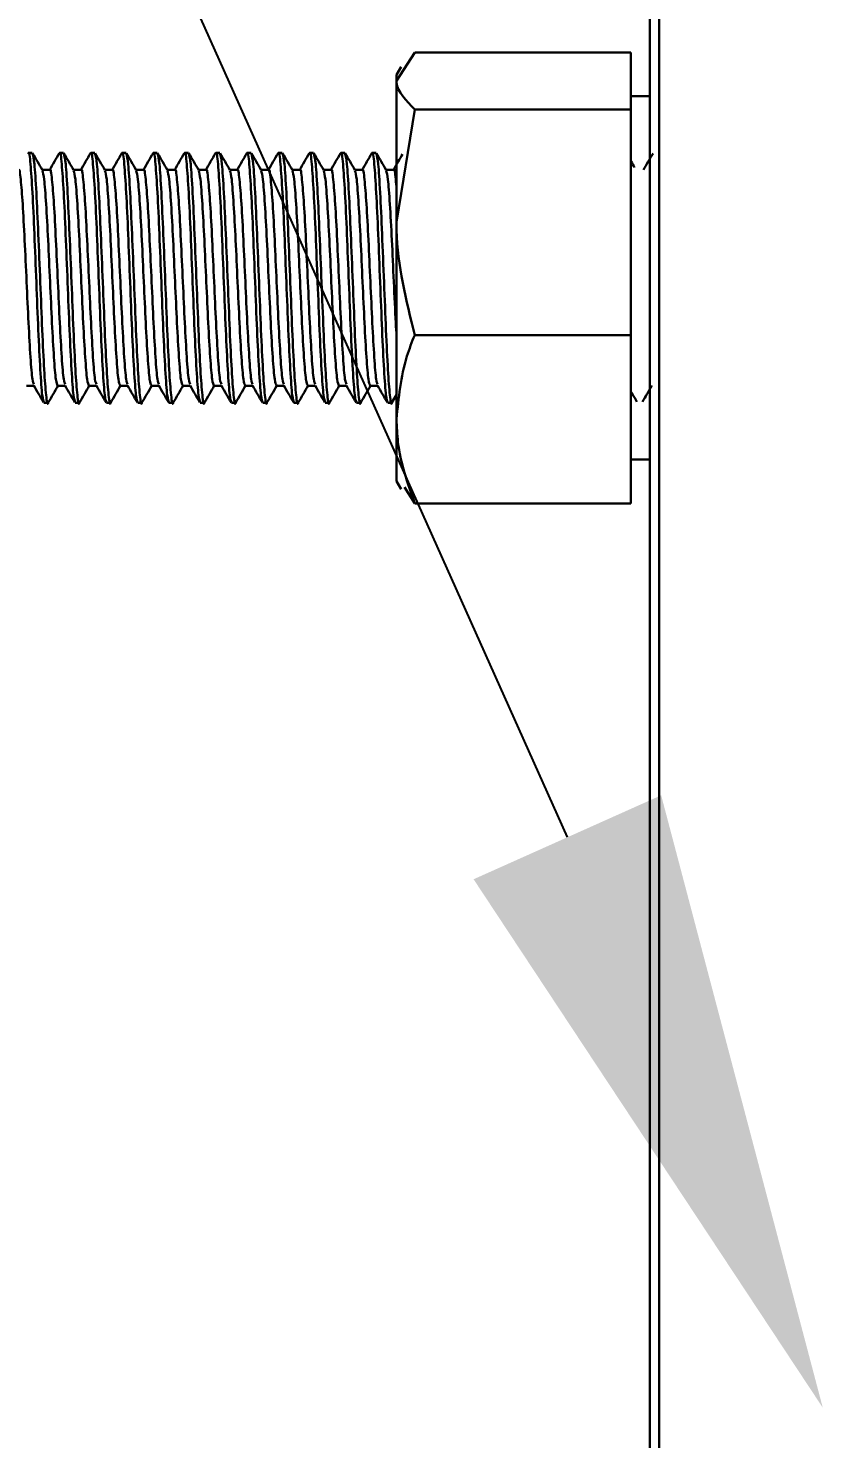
# Model space of a CAD drawing. Header units: millimetres. Extents: x -473 to 6267, y 319 to 3284.
# Drawn here: x 443.37 to 456.09, y 2684.41 to 2706.98 of the extents above; entities that cross this region are included whole.
import ezdxf
from ezdxf import colors
from ezdxf.entities.mleader import LeaderData, LeaderLine
from ezdxf.math import Vec2, Vec3

# ---------------------------------------------------------------- set-up
doc = ezdxf.new("R2010")
doc.units = ezdxf.units.MM
doc.layers.add('3mm', color=7, linetype='Continuous', lineweight=30)

msp = doc.modelspace()

# ---------------------------------------------------------------- linework, layer by layer
at = {"layer": '3mm', "lineweight": 30}
for p, q in [((453.318, 2697.979), (453.318, 2722.831)), ((453.468, 2722.981), (453.468, 2698.085)), ((449.558, 2706.592), (449.268, 2706.135)), ((449.558, 2706.592), (453.018, 2706.592)), ((453.018, 2706.592), (453.018, 2705.678)), ((449.343, 2706.363), (449.268, 2706.233)), ((449.268, 2706.135), (449.268, 2706.233)), ((449.268, 2703.874), (449.268, 2706.135)), ((453.318, 2705.891), (453.018, 2705.891)), ((449.558, 2705.678), (449.268, 2703.874)), ((449.558, 2705.678), (453.018, 2705.678)), ((453.018, 2705.678), (453.018, 2702.069)), ((443.44, 2704.983), (443.377, 2704.983)), ((443.94, 2704.983), (443.877, 2704.983)), ((444.44, 2704.983), (444.377, 2704.983)), ((444.94, 2704.983), (444.877, 2704.983)), ((445.44, 2704.983), (445.377, 2704.983)), ((445.94, 2704.983), (445.877, 2704.983)), ((446.44, 2704.983), (446.377, 2704.983)), ((446.94, 2704.983), (446.877, 2704.983)), ((447.44, 2704.983), (447.377, 2704.983)), ((447.94, 2704.983), (447.877, 2704.983)), ((448.44, 2704.983), (448.377, 2704.983)), ((448.94, 2704.983), (448.877, 2704.983)), ((443.721, 2704.712), (443.599, 2704.712)), ((444.221, 2704.712), (444.099, 2704.712)), ((444.721, 2704.712), (444.599, 2704.712)), ((445.221, 2704.712), (445.099, 2704.712)), ((445.721, 2704.712), (445.599, 2704.712)), ((446.221, 2704.712), (446.099, 2704.712)), ((446.721, 2704.712), (446.599, 2704.712)), ((447.221, 2704.712), (447.099, 2704.712)), ((447.721, 2704.712), (447.599, 2704.712)), ((448.221, 2704.712), (448.099, 2704.712)), ((448.721, 2704.712), (448.599, 2704.712)), ((449.221, 2704.712), (449.099, 2704.712)), ((449.268, 2700.722), (449.268, 2703.874)), ((449.558, 2702.069), (453.018, 2702.069)), ((453.018, 2702.069), (453.018, 2699.374)), ((443.346, 2701.254), (443.468, 2701.254)), ((443.846, 2701.254), (443.968, 2701.254)), ((444.346, 2701.254), (444.468, 2701.254)), ((444.846, 2701.254), (444.968, 2701.254)), ((445.346, 2701.254), (445.468, 2701.254)), ((445.846, 2701.254), (445.968, 2701.254)), ((446.346, 2701.254), (446.468, 2701.254)), ((446.846, 2701.254), (446.968, 2701.254)), ((447.346, 2701.254), (447.468, 2701.254)), ((447.846, 2701.254), (447.968, 2701.254)), ((448.346, 2701.254), (448.468, 2701.254)), ((448.846, 2701.254), (448.968, 2701.254)), ((449.195, 2700.987), (449.268, 2701.113)), ((443.627, 2700.983), (443.69, 2700.983)), ((444.127, 2700.983), (444.19, 2700.983)), ((444.627, 2700.983), (444.69, 2700.983)), ((445.127, 2700.983), (445.19, 2700.983)), ((445.627, 2700.983), (445.69, 2700.983)), ((446.127, 2700.983), (446.19, 2700.983)), ((446.627, 2700.983), (446.69, 2700.983)), ((447.127, 2700.983), (447.19, 2700.983)), ((447.627, 2700.983), (447.69, 2700.983)), ((448.127, 2700.983), (448.19, 2700.983)), ((448.627, 2700.983), (448.69, 2700.983)), ((449.127, 2700.983), (449.19, 2700.983)), ((449.268, 2699.733), (449.268, 2700.722)), ((453.018, 2700.076), (453.318, 2700.076)), ((449.268, 2699.733), (449.343, 2699.603)), ((449.558, 2699.374), (449.394, 2699.632)), ((449.558, 2699.374), (453.018, 2699.374)), ((453.318, 2553.131), (453.318, 2697.979)), ((453.468, 2698.085), (453.468, 2552.981))]:
    msp.add_line(p, q, dxfattribs=at)
for points, knots in [([(449.268, 2706.135), (449.268, 2706.124), (449.272, 2705.97), (449.42, 2705.819), (449.558, 2705.678)], [0, 0, 0, 0, 0.070215, 1, 1, 1, 1]), ([(443.377, 2704.971), (443.378, 2704.975), (443.39, 2705.024), (443.411, 2704.83), (443.443, 2704.387), (443.474, 2703.699), (443.505, 2702.911), (443.536, 2702.129), (443.568, 2701.486), (443.598, 2701.057), (443.618, 2701.015), (443.627, 2700.996)], [0, 0, 0, 0, 0.011247, 0.136247, 0.261247, 0.386247, 0.511247, 0.636247, 0.761247, 0.886247, 1, 1, 1, 1]), ([(443.602, 2704.708), (443.576, 2704.753), (443.523, 2704.843), (443.471, 2704.934), (443.445, 2704.979)], [0, 0, 0, 0, 0.4999345, 1, 1, 1, 1]), ([(443.445, 2704.968), (443.455, 2704.931), (443.475, 2704.854), (443.505, 2704.377), (443.536, 2703.702), (443.568, 2702.909), (443.599, 2702.132), (443.63, 2701.476), (443.661, 2701.081), (443.683, 2700.925), (443.694, 2700.993), (443.695, 2700.998)], [0, 0, 0, 0, 0.11535, 0.24035, 0.36535, 0.49035, 0.61535, 0.74035, 0.86535, 0.99035, 1, 1, 1, 1]), ([(443.872, 2704.979), (443.846, 2704.934), (443.794, 2704.843), (443.741, 2704.753), (443.715, 2704.707)], [0, 0, 0, 0, 0.500068, 1, 1, 1, 1]), ([(443.877, 2704.971), (443.878, 2704.975), (443.89, 2705.024), (443.911, 2704.83), (443.943, 2704.387), (443.974, 2703.699), (444.005, 2702.911), (444.036, 2702.129), (444.068, 2701.486), (444.098, 2701.057), (444.118, 2701.015), (444.127, 2700.996)], [0, 0, 0, 0, 0.011247, 0.136247, 0.261247, 0.386247, 0.511247, 0.636247, 0.761247, 0.886247, 1, 1, 1, 1]), ([(444.102, 2704.708), (444.076, 2704.753), (444.023, 2704.843), (443.971, 2704.934), (443.945, 2704.979)], [0, 0, 0, 0, 0.4999345, 1, 1, 1, 1]), ([(443.945, 2704.968), (443.955, 2704.931), (443.975, 2704.854), (444.005, 2704.377), (444.036, 2703.702), (444.068, 2702.909), (444.099, 2702.132), (444.13, 2701.476), (444.161, 2701.081), (444.183, 2700.925), (444.194, 2700.993), (444.195, 2700.998)], [0, 0, 0, 0, 0.11535, 0.24035, 0.36535, 0.49035, 0.61535, 0.74035, 0.86535, 0.99035, 1, 1, 1, 1]), ([(444.372, 2704.979), (444.346, 2704.934), (444.294, 2704.843), (444.241, 2704.753), (444.215, 2704.707)], [0, 0, 0, 0, 0.500068, 1, 1, 1, 1]), ([(444.377, 2704.971), (444.378, 2704.975), (444.39, 2705.024), (444.411, 2704.83), (444.443, 2704.387), (444.474, 2703.699), (444.505, 2702.911), (444.536, 2702.129), (444.568, 2701.486), (444.598, 2701.057), (444.618, 2701.015), (444.627, 2700.996)], [0, 0, 0, 0, 0.011247, 0.136247, 0.261247, 0.386247, 0.511247, 0.636247, 0.761247, 0.886247, 1, 1, 1, 1]), ([(444.602, 2704.708), (444.576, 2704.753), (444.523, 2704.843), (444.471, 2704.934), (444.445, 2704.979)], [0, 0, 0, 0, 0.499935, 1, 1, 1, 1]), ([(444.445, 2704.968), (444.455, 2704.931), (444.475, 2704.854), (444.505, 2704.377), (444.536, 2703.702), (444.568, 2702.909), (444.599, 2702.132), (444.63, 2701.476), (444.661, 2701.081), (444.683, 2700.925), (444.694, 2700.993), (444.695, 2700.998)], [0, 0, 0, 0, 0.1153499, 0.2403499, 0.3653499, 0.4903499, 0.6153499, 0.7403499, 0.8653499, 0.9903499, 1, 1, 1, 1]), ([(444.872, 2704.979), (444.846, 2704.934), (444.794, 2704.843), (444.741, 2704.753), (444.715, 2704.707)], [0, 0, 0, 0, 0.500068, 1, 1, 1, 1]), ([(444.877, 2704.971), (444.878, 2704.975), (444.89, 2705.024), (444.911, 2704.83), (444.943, 2704.387), (444.974, 2703.699), (445.005, 2702.911), (445.036, 2702.129), (445.068, 2701.486), (445.098, 2701.057), (445.118, 2701.015), (445.127, 2700.996)], [0, 0, 0, 0, 0.011247, 0.136247, 0.261247, 0.386247, 0.511247, 0.636247, 0.761247, 0.886247, 1, 1, 1, 1]), ([(445.102, 2704.708), (445.076, 2704.753), (445.023, 2704.843), (444.971, 2704.934), (444.945, 2704.979)], [0, 0, 0, 0, 0.499935, 1, 1, 1, 1]), ([(444.945, 2704.968), (444.955, 2704.931), (444.975, 2704.854), (445.005, 2704.377), (445.036, 2703.702), (445.068, 2702.909), (445.099, 2702.132), (445.13, 2701.476), (445.161, 2701.081), (445.183, 2700.925), (445.194, 2700.993), (445.195, 2700.998)], [0, 0, 0, 0, 0.11535, 0.24035, 0.36535, 0.49035, 0.61535, 0.74035, 0.86535, 0.99035, 1, 1, 1, 1]), ([(445.372, 2704.979), (445.346, 2704.934), (445.294, 2704.843), (445.241, 2704.753), (445.215, 2704.707)], [0, 0, 0, 0, 0.500068, 1, 1, 1, 1]), ([(445.377, 2704.971), (445.378, 2704.975), (445.39, 2705.024), (445.411, 2704.83), (445.443, 2704.387), (445.474, 2703.699), (445.505, 2702.911), (445.536, 2702.129), (445.568, 2701.486), (445.598, 2701.057), (445.618, 2701.015), (445.627, 2700.996)], [0, 0, 0, 0, 0.011247, 0.136247, 0.261247, 0.386247, 0.511247, 0.636247, 0.761247, 0.886247, 1, 1, 1, 1]), ([(445.602, 2704.708), (445.576, 2704.753), (445.523, 2704.843), (445.471, 2704.934), (445.445, 2704.979)], [0, 0, 0, 0, 0.499935, 1, 1, 1, 1]), ([(445.445, 2704.968), (445.455, 2704.931), (445.475, 2704.854), (445.505, 2704.377), (445.536, 2703.702), (445.568, 2702.909), (445.599, 2702.132), (445.63, 2701.476), (445.661, 2701.081), (445.683, 2700.925), (445.694, 2700.993), (445.695, 2700.998)], [0, 0, 0, 0, 0.11535, 0.24035, 0.36535, 0.49035, 0.61535, 0.74035, 0.86535, 0.99035, 1, 1, 1, 1]), ([(445.872, 2704.979), (445.846, 2704.934), (445.794, 2704.843), (445.741, 2704.753), (445.715, 2704.707)], [0, 0, 0, 0, 0.500068, 1, 1, 1, 1]), ([(445.877, 2704.971), (445.878, 2704.975), (445.89, 2705.024), (445.911, 2704.83), (445.943, 2704.387), (445.974, 2703.699), (446.005, 2702.911), (446.036, 2702.129), (446.068, 2701.486), (446.098, 2701.057), (446.118, 2701.015), (446.127, 2700.996)], [0, 0, 0, 0, 0.011247, 0.136247, 0.261247, 0.386247, 0.511247, 0.636247, 0.761247, 0.886247, 1, 1, 1, 1]), ([(446.102, 2704.708), (446.076, 2704.753), (446.023, 2704.843), (445.971, 2704.934), (445.945, 2704.979)], [0, 0, 0, 0, 0.499935, 1, 1, 1, 1]), ([(445.945, 2704.968), (445.955, 2704.931), (445.975, 2704.854), (446.005, 2704.377), (446.036, 2703.702), (446.068, 2702.909), (446.099, 2702.132), (446.13, 2701.476), (446.161, 2701.081), (446.183, 2700.925), (446.194, 2700.993), (446.195, 2700.998)], [0, 0, 0, 0, 0.1153499, 0.2403499, 0.3653499, 0.4903499, 0.6153499, 0.7403499, 0.8653499, 0.9903499, 1, 1, 1, 1]), ([(446.372, 2704.979), (446.346, 2704.934), (446.294, 2704.843), (446.241, 2704.753), (446.215, 2704.707)], [0, 0, 0, 0, 0.500068, 1, 1, 1, 1]), ([(446.377, 2704.971), (446.378, 2704.975), (446.39, 2705.024), (446.411, 2704.83), (446.443, 2704.387), (446.474, 2703.699), (446.505, 2702.911), (446.536, 2702.129), (446.568, 2701.486), (446.598, 2701.057), (446.618, 2701.015), (446.627, 2700.996)], [0, 0, 0, 0, 0.011247, 0.136247, 0.261247, 0.386247, 0.511247, 0.636247, 0.761247, 0.886247, 1, 1, 1, 1]), ([(446.602, 2704.708), (446.576, 2704.753), (446.523, 2704.843), (446.471, 2704.934), (446.445, 2704.979)], [0, 0, 0, 0, 0.4999345, 1, 1, 1, 1]), ([(446.445, 2704.968), (446.455, 2704.931), (446.475, 2704.854), (446.505, 2704.377), (446.536, 2703.702), (446.568, 2702.909), (446.599, 2702.132), (446.63, 2701.476), (446.661, 2701.081), (446.683, 2700.925), (446.694, 2700.993), (446.695, 2700.998)], [0, 0, 0, 0, 0.1153499, 0.2403499, 0.3653499, 0.4903499, 0.6153499, 0.7403499, 0.8653499, 0.9903499, 1, 1, 1, 1]), ([(446.872, 2704.979), (446.846, 2704.934), (446.794, 2704.843), (446.741, 2704.753), (446.715, 2704.707)], [0, 0, 0, 0, 0.500068, 1, 1, 1, 1]), ([(446.877, 2704.971), (446.878, 2704.975), (446.89, 2705.024), (446.911, 2704.83), (446.943, 2704.387), (446.974, 2703.699), (447.005, 2702.911), (447.036, 2702.129), (447.068, 2701.486), (447.098, 2701.057), (447.118, 2701.015), (447.127, 2700.996)], [0, 0, 0, 0, 0.011247, 0.136247, 0.261247, 0.386247, 0.511247, 0.636247, 0.761247, 0.886247, 1, 1, 1, 1]), ([(447.102, 2704.708), (447.076, 2704.753), (447.023, 2704.843), (446.971, 2704.934), (446.945, 2704.979)], [0, 0, 0, 0, 0.4999345, 1, 1, 1, 1]), ([(446.945, 2704.968), (446.955, 2704.931), (446.975, 2704.854), (447.005, 2704.377), (447.036, 2703.702), (447.068, 2702.909), (447.099, 2702.132), (447.13, 2701.476), (447.161, 2701.081), (447.183, 2700.925), (447.194, 2700.993), (447.195, 2700.998)], [0, 0, 0, 0, 0.1153499, 0.2403499, 0.3653499, 0.4903499, 0.6153499, 0.7403499, 0.8653499, 0.9903499, 1, 1, 1, 1]), ([(447.372, 2704.979), (447.346, 2704.934), (447.294, 2704.843), (447.241, 2704.753), (447.215, 2704.707)], [0, 0, 0, 0, 0.500068, 1, 1, 1, 1]), ([(447.377, 2704.971), (447.378, 2704.975), (447.39, 2705.024), (447.411, 2704.83), (447.443, 2704.387), (447.474, 2703.699), (447.505, 2702.911), (447.536, 2702.129), (447.568, 2701.486), (447.598, 2701.057), (447.618, 2701.015), (447.627, 2700.996)], [0, 0, 0, 0, 0.011247, 0.136247, 0.261247, 0.386247, 0.511247, 0.636247, 0.761247, 0.886247, 1, 1, 1, 1]), ([(447.602, 2704.708), (447.576, 2704.753), (447.523, 2704.843), (447.471, 2704.934), (447.445, 2704.979)], [0, 0, 0, 0, 0.4999345, 1, 1, 1, 1]), ([(447.445, 2704.968), (447.455, 2704.931), (447.475, 2704.854), (447.505, 2704.377), (447.536, 2703.702), (447.568, 2702.909), (447.599, 2702.132), (447.63, 2701.476), (447.661, 2701.081), (447.683, 2700.925), (447.694, 2700.993), (447.695, 2700.998)], [0, 0, 0, 0, 0.11535, 0.24035, 0.36535, 0.49035, 0.61535, 0.74035, 0.86535, 0.99035, 1, 1, 1, 1]), ([(447.872, 2704.979), (447.846, 2704.934), (447.794, 2704.843), (447.741, 2704.753), (447.715, 2704.707)], [0, 0, 0, 0, 0.500068, 1, 1, 1, 1]), ([(447.877, 2704.971), (447.878, 2704.975), (447.89, 2705.024), (447.911, 2704.83), (447.943, 2704.387), (447.974, 2703.699), (448.005, 2702.911), (448.036, 2702.129), (448.068, 2701.486), (448.098, 2701.057), (448.118, 2701.015), (448.127, 2700.996)], [0, 0, 0, 0, 0.011247, 0.136247, 0.261247, 0.386247, 0.511247, 0.636247, 0.761247, 0.886247, 1, 1, 1, 1]), ([(448.102, 2704.708), (448.076, 2704.753), (448.023, 2704.843), (447.971, 2704.934), (447.945, 2704.979)], [0, 0, 0, 0, 0.499935, 1, 1, 1, 1]), ([(447.945, 2704.968), (447.955, 2704.931), (447.975, 2704.854), (448.005, 2704.377), (448.036, 2703.702), (448.068, 2702.909), (448.099, 2702.132), (448.13, 2701.476), (448.161, 2701.081), (448.183, 2700.925), (448.194, 2700.993), (448.195, 2700.998)], [0, 0, 0, 0, 0.11535, 0.24035, 0.36535, 0.49035, 0.61535, 0.74035, 0.86535, 0.99035, 1, 1, 1, 1]), ([(448.372, 2704.979), (448.346, 2704.934), (448.294, 2704.843), (448.241, 2704.753), (448.215, 2704.707)], [0, 0, 0, 0, 0.500068, 1, 1, 1, 1]), ([(448.377, 2704.971), (448.378, 2704.975), (448.39, 2705.024), (448.411, 2704.83), (448.443, 2704.387), (448.474, 2703.699), (448.505, 2702.911), (448.536, 2702.129), (448.568, 2701.486), (448.598, 2701.057), (448.618, 2701.015), (448.627, 2700.996)], [0, 0, 0, 0, 0.011247, 0.136247, 0.261247, 0.386247, 0.511247, 0.636247, 0.761247, 0.886247, 1, 1, 1, 1]), ([(448.602, 2704.708), (448.576, 2704.753), (448.523, 2704.843), (448.471, 2704.934), (448.445, 2704.979)], [0, 0, 0, 0, 0.499935, 1, 1, 1, 1]), ([(448.445, 2704.968), (448.455, 2704.931), (448.475, 2704.854), (448.505, 2704.377), (448.536, 2703.702), (448.568, 2702.909), (448.599, 2702.132), (448.63, 2701.476), (448.661, 2701.081), (448.683, 2700.925), (448.694, 2700.993), (448.695, 2700.998)], [0, 0, 0, 0, 0.11535, 0.24035, 0.36535, 0.49035, 0.61535, 0.74035, 0.86535, 0.99035, 1, 1, 1, 1]), ([(448.872, 2704.979), (448.846, 2704.934), (448.794, 2704.843), (448.741, 2704.753), (448.715, 2704.707)], [0, 0, 0, 0, 0.500068, 1, 1, 1, 1]), ([(448.877, 2704.971), (448.878, 2704.975), (448.89, 2705.024), (448.911, 2704.83), (448.943, 2704.387), (448.974, 2703.699), (449.005, 2702.911), (449.036, 2702.129), (449.068, 2701.486), (449.098, 2701.057), (449.118, 2701.015), (449.127, 2700.996)], [0, 0, 0, 0, 0.011247, 0.136247, 0.261247, 0.386247, 0.511247, 0.636247, 0.761247, 0.886247, 1, 1, 1, 1]), ([(449.102, 2704.708), (449.076, 2704.753), (449.023, 2704.843), (448.971, 2704.934), (448.945, 2704.979)], [0, 0, 0, 0, 0.499935, 1, 1, 1, 1]), ([(448.945, 2704.968), (448.955, 2704.931), (448.975, 2704.854), (449.005, 2704.377), (449.036, 2703.702), (449.068, 2702.909), (449.099, 2702.132), (449.13, 2701.476), (449.161, 2701.081), (449.183, 2700.925), (449.194, 2700.993), (449.195, 2700.998)], [0, 0, 0, 0, 0.11535, 0.24035, 0.36535, 0.49035, 0.61535, 0.74035, 0.86535, 0.99035, 1, 1, 1, 1]), ([(449.364, 2704.964), (449.341, 2704.924), (449.291, 2704.838), (449.241, 2704.753), (449.215, 2704.707)], [0, 0, 0, 0, 0.471636, 1, 1, 1, 1]), ([(453.371, 2704.976), (453.345, 2704.932), (453.294, 2704.844), (453.243, 2704.756), (453.218, 2704.712)], [0, 0, 0, 0, 0.505152, 1, 1, 1, 1]), ([(443.221, 2704.702), (443.222, 2704.705), (443.233, 2704.748), (443.255, 2704.58), (443.286, 2704.197), (443.318, 2703.602), (443.349, 2702.921), (443.38, 2702.244), (443.411, 2701.69), (443.44, 2701.335), (443.458, 2701.3), (443.465, 2701.285)], [0, 0, 0, 0, 0.011387, 0.139385, 0.267382, 0.39538, 0.523377, 0.651375, 0.779373, 0.90737, 1, 1, 1, 1]), ([(443.721, 2704.702), (443.722, 2704.705), (443.733, 2704.748), (443.755, 2704.58), (443.786, 2704.197), (443.818, 2703.602), (443.849, 2702.921), (443.88, 2702.244), (443.911, 2701.69), (443.94, 2701.335), (443.958, 2701.3), (443.965, 2701.285)], [0, 0, 0, 0, 0.011387, 0.139385, 0.267382, 0.39538, 0.523377, 0.651375, 0.779373, 0.90737, 1, 1, 1, 1]), ([(444.221, 2704.702), (444.222, 2704.705), (444.233, 2704.748), (444.255, 2704.58), (444.286, 2704.197), (444.318, 2703.602), (444.349, 2702.921), (444.38, 2702.244), (444.411, 2701.69), (444.44, 2701.335), (444.458, 2701.3), (444.465, 2701.285)], [0, 0, 0, 0, 0.011387, 0.139385, 0.267382, 0.39538, 0.523377, 0.651375, 0.779373, 0.90737, 1, 1, 1, 1]), ([(444.721, 2704.702), (444.722, 2704.705), (444.733, 2704.748), (444.755, 2704.58), (444.786, 2704.197), (444.818, 2703.602), (444.849, 2702.921), (444.88, 2702.244), (444.911, 2701.69), (444.94, 2701.335), (444.958, 2701.3), (444.965, 2701.285)], [0, 0, 0, 0, 0.011387, 0.139385, 0.267382, 0.39538, 0.523377, 0.651375, 0.779373, 0.90737, 1, 1, 1, 1]), ([(445.221, 2704.702), (445.222, 2704.705), (445.233, 2704.748), (445.255, 2704.58), (445.286, 2704.197), (445.318, 2703.602), (445.349, 2702.921), (445.38, 2702.244), (445.411, 2701.69), (445.44, 2701.335), (445.458, 2701.3), (445.465, 2701.285)], [0, 0, 0, 0, 0.011387, 0.139385, 0.267382, 0.39538, 0.523377, 0.651375, 0.779373, 0.90737, 1, 1, 1, 1]), ([(445.721, 2704.702), (445.722, 2704.705), (445.733, 2704.748), (445.755, 2704.58), (445.786, 2704.197), (445.818, 2703.602), (445.849, 2702.921), (445.88, 2702.244), (445.911, 2701.69), (445.94, 2701.335), (445.958, 2701.3), (445.965, 2701.285)], [0, 0, 0, 0, 0.011387, 0.139385, 0.267382, 0.39538, 0.523377, 0.651375, 0.779373, 0.90737, 1, 1, 1, 1]), ([(446.221, 2704.702), (446.222, 2704.705), (446.233, 2704.748), (446.255, 2704.58), (446.286, 2704.197), (446.318, 2703.602), (446.349, 2702.921), (446.38, 2702.244), (446.411, 2701.69), (446.44, 2701.335), (446.458, 2701.3), (446.465, 2701.285)], [0, 0, 0, 0, 0.011387, 0.139385, 0.267382, 0.39538, 0.523377, 0.651375, 0.779373, 0.90737, 1, 1, 1, 1]), ([(446.721, 2704.702), (446.722, 2704.705), (446.733, 2704.748), (446.755, 2704.58), (446.786, 2704.197), (446.818, 2703.602), (446.849, 2702.921), (446.88, 2702.244), (446.911, 2701.69), (446.94, 2701.335), (446.958, 2701.3), (446.965, 2701.285)], [0, 0, 0, 0, 0.011387, 0.139385, 0.267382, 0.39538, 0.523377, 0.651375, 0.779373, 0.90737, 1, 1, 1, 1]), ([(447.221, 2704.702), (447.222, 2704.705), (447.233, 2704.748), (447.255, 2704.58), (447.286, 2704.197), (447.318, 2703.602), (447.349, 2702.921), (447.38, 2702.244), (447.411, 2701.69), (447.44, 2701.335), (447.458, 2701.3), (447.465, 2701.285)], [0, 0, 0, 0, 0.011387, 0.139385, 0.267382, 0.39538, 0.523377, 0.651375, 0.779373, 0.90737, 1, 1, 1, 1]), ([(447.721, 2704.702), (447.722, 2704.705), (447.733, 2704.748), (447.755, 2704.58), (447.786, 2704.197), (447.818, 2703.602), (447.849, 2702.921), (447.88, 2702.244), (447.911, 2701.69), (447.94, 2701.335), (447.958, 2701.3), (447.965, 2701.285)], [0, 0, 0, 0, 0.011387, 0.139385, 0.267382, 0.39538, 0.523377, 0.651375, 0.779373, 0.90737, 1, 1, 1, 1]), ([(448.221, 2704.702), (448.222, 2704.705), (448.233, 2704.748), (448.255, 2704.58), (448.286, 2704.197), (448.318, 2703.602), (448.349, 2702.921), (448.38, 2702.244), (448.411, 2701.69), (448.44, 2701.335), (448.458, 2701.3), (448.465, 2701.285)], [0, 0, 0, 0, 0.011387, 0.139385, 0.267382, 0.39538, 0.523377, 0.651375, 0.779373, 0.90737, 1, 1, 1, 1]), ([(448.721, 2704.702), (448.722, 2704.705), (448.733, 2704.748), (448.755, 2704.58), (448.786, 2704.197), (448.818, 2703.602), (448.849, 2702.921), (448.88, 2702.244), (448.911, 2701.69), (448.94, 2701.335), (448.958, 2701.3), (448.965, 2701.285)], [0, 0, 0, 0, 0.011387, 0.139385, 0.267382, 0.39538, 0.523377, 0.651375, 0.779373, 0.90737, 1, 1, 1, 1]), ([(449.221, 2704.702), (449.222, 2704.705), (449.233, 2704.748), (449.249, 2704.647), (449.263, 2704.454), (449.268, 2704.398)], [0, 0, 0, 0, 0.059748, 0.731357, 1, 1, 1, 1]), ([(453.077, 2704.75), (453.059, 2704.781), (453.039, 2704.815), (453.02, 2704.85), (453.018, 2704.853)], [0, 0, 0, 0, 0.9037177, 1, 1, 1, 1]), ([(443.602, 2704.698), (443.611, 2704.666), (443.631, 2704.599), (443.661, 2704.188), (443.693, 2703.604), (443.724, 2702.92), (443.755, 2702.245), (443.786, 2701.688), (443.817, 2701.317), (443.837, 2701.281), (443.846, 2701.264)], [0, 0, 0, 0, 0.116588, 0.244375, 0.372161, 0.499948, 0.627734, 0.755521, 0.883307, 1, 1, 1, 1]), ([(444.102, 2704.698), (444.111, 2704.666), (444.131, 2704.599), (444.161, 2704.188), (444.193, 2703.604), (444.224, 2702.92), (444.255, 2702.245), (444.286, 2701.688), (444.317, 2701.317), (444.337, 2701.281), (444.346, 2701.264)], [0, 0, 0, 0, 0.116588, 0.244375, 0.372161, 0.499948, 0.627734, 0.755521, 0.883307, 1, 1, 1, 1]), ([(444.602, 2704.698), (444.611, 2704.666), (444.631, 2704.599), (444.661, 2704.188), (444.693, 2703.604), (444.724, 2702.92), (444.755, 2702.245), (444.786, 2701.688), (444.817, 2701.317), (444.837, 2701.281), (444.846, 2701.264)], [0, 0, 0, 0, 0.116588, 0.244375, 0.372161, 0.499948, 0.627734, 0.755521, 0.883307, 1, 1, 1, 1]), ([(445.102, 2704.698), (445.111, 2704.666), (445.131, 2704.599), (445.161, 2704.188), (445.193, 2703.604), (445.224, 2702.92), (445.255, 2702.245), (445.286, 2701.688), (445.317, 2701.317), (445.337, 2701.281), (445.346, 2701.264)], [0, 0, 0, 0, 0.116588, 0.244375, 0.372161, 0.499948, 0.627734, 0.755521, 0.883307, 1, 1, 1, 1]), ([(445.602, 2704.698), (445.611, 2704.666), (445.631, 2704.599), (445.661, 2704.188), (445.693, 2703.604), (445.724, 2702.92), (445.755, 2702.245), (445.786, 2701.688), (445.817, 2701.317), (445.837, 2701.281), (445.846, 2701.264)], [0, 0, 0, 0, 0.116588, 0.244375, 0.372161, 0.499948, 0.627734, 0.755521, 0.883307, 1, 1, 1, 1]), ([(446.102, 2704.698), (446.111, 2704.666), (446.131, 2704.599), (446.161, 2704.188), (446.193, 2703.604), (446.224, 2702.92), (446.255, 2702.245), (446.286, 2701.688), (446.317, 2701.317), (446.337, 2701.281), (446.346, 2701.264)], [0, 0, 0, 0, 0.116588, 0.244375, 0.372161, 0.499948, 0.627734, 0.755521, 0.883307, 1, 1, 1, 1]), ([(446.602, 2704.698), (446.611, 2704.666), (446.631, 2704.599), (446.661, 2704.188), (446.693, 2703.604), (446.724, 2702.92), (446.755, 2702.245), (446.786, 2701.688), (446.817, 2701.317), (446.837, 2701.281), (446.846, 2701.264)], [0, 0, 0, 0, 0.116588, 0.244375, 0.372161, 0.499948, 0.627734, 0.755521, 0.883307, 1, 1, 1, 1]), ([(447.102, 2704.698), (447.111, 2704.666), (447.131, 2704.599), (447.161, 2704.188), (447.193, 2703.604), (447.224, 2702.92), (447.255, 2702.245), (447.286, 2701.688), (447.317, 2701.317), (447.337, 2701.281), (447.346, 2701.264)], [0, 0, 0, 0, 0.116588, 0.244375, 0.372161, 0.499948, 0.627734, 0.755521, 0.883307, 1, 1, 1, 1]), ([(447.602, 2704.698), (447.611, 2704.666), (447.631, 2704.599), (447.661, 2704.188), (447.693, 2703.604), (447.724, 2702.92), (447.755, 2702.245), (447.786, 2701.688), (447.817, 2701.317), (447.837, 2701.281), (447.846, 2701.264)], [0, 0, 0, 0, 0.116588, 0.244375, 0.372161, 0.499948, 0.627734, 0.755521, 0.883307, 1, 1, 1, 1]), ([(448.102, 2704.698), (448.111, 2704.666), (448.131, 2704.599), (448.161, 2704.188), (448.193, 2703.604), (448.224, 2702.92), (448.255, 2702.245), (448.286, 2701.688), (448.317, 2701.317), (448.337, 2701.281), (448.346, 2701.264)], [0, 0, 0, 0, 0.116588, 0.244375, 0.372161, 0.499948, 0.627734, 0.755521, 0.883307, 1, 1, 1, 1]), ([(448.602, 2704.698), (448.611, 2704.666), (448.631, 2704.599), (448.661, 2704.188), (448.693, 2703.604), (448.724, 2702.92), (448.755, 2702.245), (448.786, 2701.688), (448.817, 2701.317), (448.837, 2701.281), (448.846, 2701.264)], [0, 0, 0, 0, 0.116588, 0.244375, 0.372161, 0.499948, 0.627734, 0.755521, 0.883307, 1, 1, 1, 1]), ([(449.102, 2704.698), (449.111, 2704.666), (449.131, 2704.599), (449.161, 2704.189), (449.193, 2703.603), (449.224, 2702.925), (449.249, 2702.364), (449.263, 2702.117), (449.268, 2702.046)], [0, 0, 0, 0, 0.171744, 0.359984, 0.548224, 0.736464, 0.924704, 1, 1, 1, 1]), ([(449.268, 2703.874), (449.268, 2703.831), (449.272, 2703.222), (449.42, 2702.625), (449.558, 2702.069)], [0, 0, 0, 0, 0.0702148, 1, 1, 1, 1]), ([(449.558, 2702.069), (449.514, 2701.956), (449.344, 2701.517), (449.3, 2701.061), (449.268, 2700.722)], [0, 0, 0, 0, 0.257551, 1, 1, 1, 1]), ([(443.465, 2701.259), (443.491, 2701.214), (443.544, 2701.123), (443.596, 2701.033), (443.622, 2700.987)], [0, 0, 0, 0, 0.499932, 1, 1, 1, 1]), ([(443.695, 2700.987), (443.721, 2701.033), (443.773, 2701.123), (443.826, 2701.213), (443.852, 2701.259)], [0, 0, 0, 0, 0.500065, 1, 1, 1, 1]), ([(443.965, 2701.259), (443.991, 2701.214), (444.044, 2701.123), (444.096, 2701.033), (444.122, 2700.987)], [0, 0, 0, 0, 0.499932, 1, 1, 1, 1]), ([(444.195, 2700.987), (444.221, 2701.033), (444.273, 2701.123), (444.326, 2701.213), (444.352, 2701.259)], [0, 0, 0, 0, 0.500065, 1, 1, 1, 1]), ([(444.465, 2701.259), (444.491, 2701.214), (444.544, 2701.123), (444.596, 2701.033), (444.622, 2700.987)], [0, 0, 0, 0, 0.499932, 1, 1, 1, 1]), ([(444.695, 2700.987), (444.721, 2701.033), (444.773, 2701.123), (444.826, 2701.213), (444.852, 2701.259)], [0, 0, 0, 0, 0.500065, 1, 1, 1, 1]), ([(444.965, 2701.259), (444.991, 2701.214), (445.044, 2701.123), (445.096, 2701.033), (445.122, 2700.987)], [0, 0, 0, 0, 0.499932, 1, 1, 1, 1]), ([(445.195, 2700.987), (445.221, 2701.033), (445.273, 2701.123), (445.326, 2701.213), (445.352, 2701.259)], [0, 0, 0, 0, 0.500065, 1, 1, 1, 1]), ([(445.465, 2701.259), (445.491, 2701.214), (445.544, 2701.123), (445.596, 2701.033), (445.622, 2700.987)], [0, 0, 0, 0, 0.499932, 1, 1, 1, 1]), ([(445.695, 2700.987), (445.721, 2701.033), (445.773, 2701.123), (445.826, 2701.213), (445.852, 2701.259)], [0, 0, 0, 0, 0.5000655, 1, 1, 1, 1]), ([(445.965, 2701.259), (445.991, 2701.214), (446.044, 2701.123), (446.096, 2701.033), (446.122, 2700.987)], [0, 0, 0, 0, 0.499932, 1, 1, 1, 1]), ([(446.195, 2700.987), (446.221, 2701.033), (446.273, 2701.123), (446.326, 2701.213), (446.352, 2701.259)], [0, 0, 0, 0, 0.5000655, 1, 1, 1, 1]), ([(446.465, 2701.259), (446.491, 2701.214), (446.544, 2701.123), (446.596, 2701.033), (446.622, 2700.987)], [0, 0, 0, 0, 0.499932, 1, 1, 1, 1]), ([(446.695, 2700.987), (446.721, 2701.033), (446.773, 2701.123), (446.826, 2701.213), (446.852, 2701.259)], [0, 0, 0, 0, 0.500065, 1, 1, 1, 1]), ([(446.965, 2701.259), (446.991, 2701.214), (447.044, 2701.123), (447.096, 2701.033), (447.122, 2700.987)], [0, 0, 0, 0, 0.499932, 1, 1, 1, 1]), ([(447.195, 2700.987), (447.221, 2701.033), (447.273, 2701.123), (447.326, 2701.213), (447.352, 2701.259)], [0, 0, 0, 0, 0.500065, 1, 1, 1, 1]), ([(447.465, 2701.259), (447.491, 2701.214), (447.544, 2701.123), (447.596, 2701.033), (447.622, 2700.987)], [0, 0, 0, 0, 0.499932, 1, 1, 1, 1]), ([(447.695, 2700.987), (447.721, 2701.033), (447.773, 2701.123), (447.826, 2701.213), (447.852, 2701.259)], [0, 0, 0, 0, 0.500065, 1, 1, 1, 1]), ([(447.965, 2701.259), (447.991, 2701.214), (448.044, 2701.123), (448.096, 2701.033), (448.122, 2700.987)], [0, 0, 0, 0, 0.499932, 1, 1, 1, 1]), ([(448.195, 2700.987), (448.221, 2701.033), (448.273, 2701.123), (448.326, 2701.213), (448.352, 2701.259)], [0, 0, 0, 0, 0.500065, 1, 1, 1, 1]), ([(448.465, 2701.259), (448.491, 2701.214), (448.544, 2701.123), (448.596, 2701.033), (448.622, 2700.987)], [0, 0, 0, 0, 0.499932, 1, 1, 1, 1]), ([(448.695, 2700.987), (448.721, 2701.033), (448.773, 2701.123), (448.826, 2701.213), (448.852, 2701.259)], [0, 0, 0, 0, 0.500065, 1, 1, 1, 1]), ([(448.965, 2701.259), (448.991, 2701.214), (449.044, 2701.123), (449.096, 2701.033), (449.122, 2700.987)], [0, 0, 0, 0, 0.499932, 1, 1, 1, 1]), ([(453.018, 2701.168), (453.026, 2701.153), (453.058, 2701.098), (453.091, 2701.042), (453.114, 2701.002)], [0, 0, 0, 0, 0.271786, 1, 1, 1, 1]), ([(453.202, 2701), (453.226, 2701.041), (453.276, 2701.127), (453.326, 2701.213), (453.352, 2701.259)], [0, 0, 0, 0, 0.475793, 1, 1, 1, 1]), ([(449.268, 2700.722), (449.272, 2700.599), (449.288, 2700.143), (449.444, 2699.699), (449.558, 2699.374)], [0, 0, 0, 0, 0.2686336, 1, 1, 1, 1])]:
    msp.add_open_spline(points, degree=3, knots=knots, dxfattribs=at)

# ---------------------------------------------------------------- leaders
ml = msp.add_multileader_mtext('Standard')
ml.set_content('22', color=256)
ml.set_leader_properties()
ml.build(insert=Vec2(0, 0))
ml.multileader.update_dxf_attribs({"text_left_attachment_type": 5, "text_right_attachment_type": 5, "dogleg_length": 0.36, "arrow_head_size": 10})
ctx = ml.context
ctx.base_point, ctx.char_height, ctx.arrow_head_size, ctx.plane_origin = Vec3(402.273, 2758.147), 10, 10, Vec3(456.087, 2684.905)
ctx.left_attachment, ctx.right_attachment = 5, 5
notes = []
notes.append((ctx, [(0, (1, 1, 0), (423.299, 2758.147), (-1, 0), 0.36, [(0, [(456.087, 2684.905)], 0, [])])]))
ctx.mtext.insert, ctx.mtext.flow_direction = Vec3(404.273, 2770.147), 5
for ctx, leaders in notes:
    for number, flags, end, landing, length, lines in leaders:
        leader = LeaderData()
        leader.index, (leader.has_last_leader_line, leader.has_dogleg_vector, leader.attachment_direction) = number, flags
        leader.last_leader_point, leader.dogleg_vector, leader.dogleg_length = Vec3(end), Vec3(landing), length
        for number, points, colour, breaks in lines:
            line = LeaderLine()
            line.index, line.vertices, line.color, line.breaks = number, Vec3.list(points), colors.encode_raw_color(colour), breaks
            leader.lines.append(line)
        ctx.leaders.append(leader)

doc.saveas('drawing.dxf')
